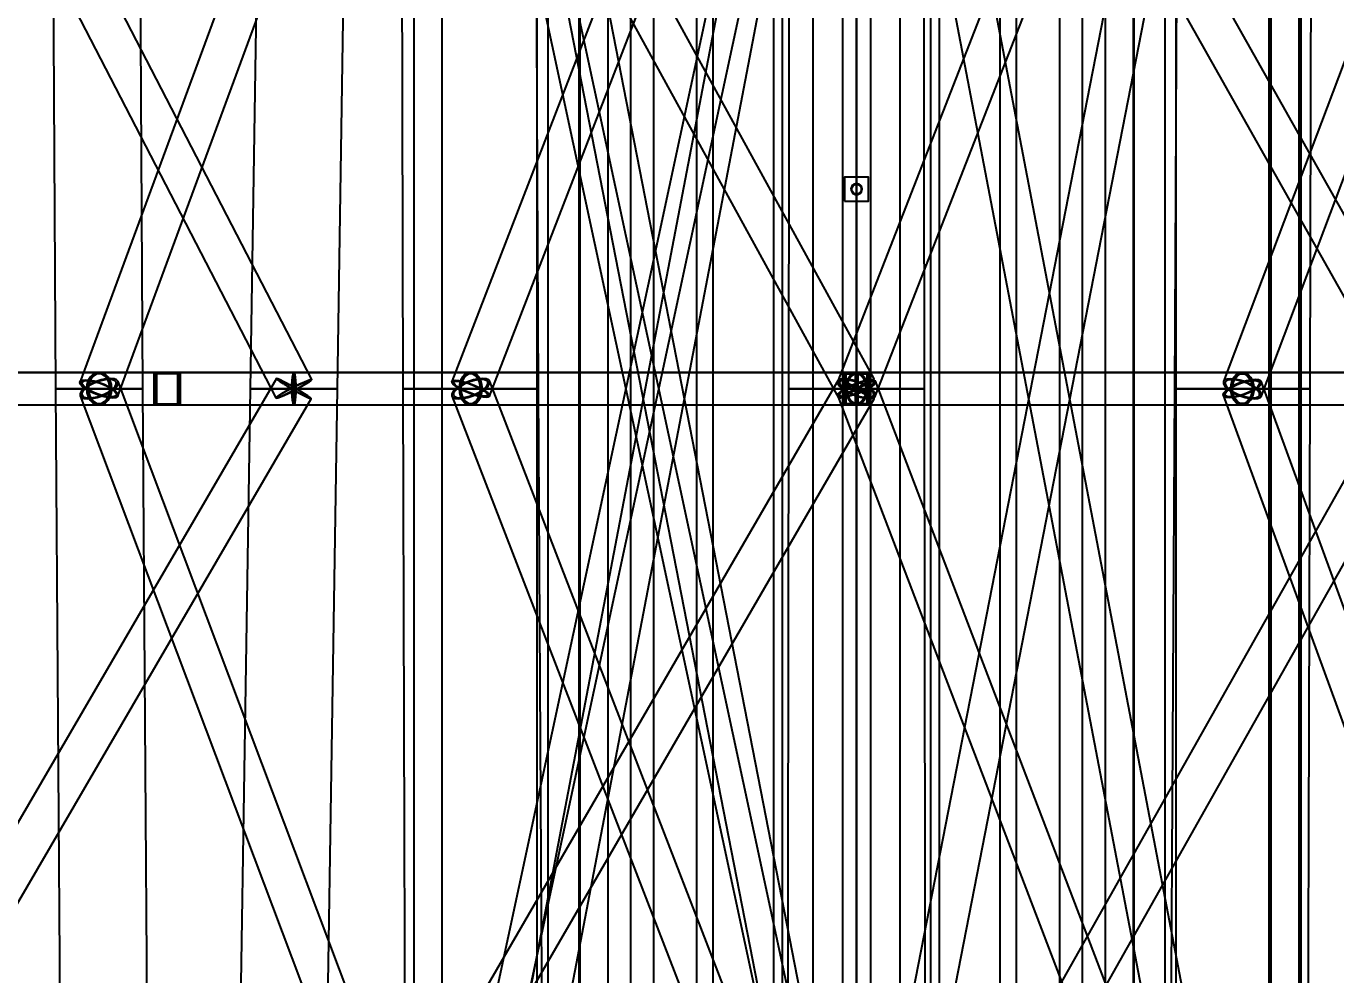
# Model space of a CAD drawing. Header units: millimetres. Extents: x -123812 to 252100, y -3000 to 639000.
# Drawn here: x -10403 to 6005, y 80160 to 92040 of the extents above; entities that cross this region are included whole.
import ezdxf

# ---------------------------------------------------------------- set-up
doc = ezdxf.new("R2010")
doc.units = ezdxf.units.MM
for name, color, linetype, lineweight in [('D-BMK-AXIS', 7, 'Continuous', 13), ('D-STR-CORE', 7, 'Continuous', 25), ('D-STR-DIM', 7, 'Continuous', 13), ('D-STR-STRC', 7, 'Continuous', 25)]:
    doc.layers.add(name, color=color, linetype=linetype, lineweight=lineweight)
doc.styles.add('OpenSansCondensed-Light', font='OpenSansCondensed-Light.ttf')
doc.styles.add('TOWER_UNICODE', font='Arial Unicode.ttf')
doc.dimstyles.new('EZDXF', dxfattribs={"dimtxt": 0.25, "dimasz": 0.175, "dimexe": 0.375, "dimexo": 0.125, "dimgap": 0.1, "dimtad": 1, "dimlfac": 100, "dimzin": 12, "dimdsep": 46, "dimtxsty": 'OpenSansCondensed-Light', "dimblk": 'ARCHTICK', "dimcen": 2.5, "dimazin": 3, "dimtfac": 0.5, "dimtmove": 2, "dimatfit": 3})

# ---------------------------------------------------------------- blocks, each defined once
blk = doc.blocks.new('_ARCHTICK')
at = {"color": 0, "linetype": 'BYBLOCK', "const_width": 0.15}
blk.add_lwpolyline([(-0.5, -0.5), (0.5, 0.5)], dxfattribs=at)

msp = doc.modelspace()

# ---------------------------------------------------------------- linework, layer by layer
at = {"layer": 'D-BMK-AXIS'}
msp.add_line((0, -3000), (0, 639000), dxfattribs=at)
at = {"layer": 'D-STR-CORE'}
for points in [[(-4000, 0), (-4000, 100000), (-3477.3, 100000), (-3477.3, 0)], [(-4000, 0), (-4000, 100000), (-3477.3, 100000), (-3477.3, 0)], [(-3863.7, 0), (-3863.7, 100000), (-3117.7, 100000), (-3117.7, 0)], [(-3863.7, 0), (-3863.7, 100000), (-3117.7, 100000), (-3117.7, 0)], [(-3464.1, 0), (-3464.1, 100000), (-2545.6, 100000), (-2545.6, 0)], [(-3464.1, 0), (-3464.1, 100000), (-2545.6, 100000), (-2545.6, 0)], [(-2828.4, 0), (-2828.4, 100000), (-1800, 100000), (-1800, 0)], [(-2828.4, 0), (-2828.4, 100000), (-1800, 100000), (-1800, 0)], [(-2000, 0), (-2000, 100000), (-931.7, 100000), (-931.7, 0)], [(-2000, 0), (-2000, 100000), (-931.7, 100000), (-931.7, 0)], [(-1035.3, 0), (-1035.3, 100000), (0, 100000), (0, 0)], [(-1035.3, 0), (-1035.3, 100000), (0, 100000), (0, 0)], [(0, 0), (0, 100000), (1035.3, 100000), (1035.3, 0)], [(0, 0), (0, 100000), (1035.3, 100000), (1035.3, 0)], [(931.7, 0), (931.7, 100000), (2000, 100000), (2000, 0)], [(931.7, 0), (931.7, 100000), (2000, 100000), (2000, 0)], [(1800, 0), (1800, 100000), (2828.4, 100000), (2828.4, 0)], [(1800, 0), (1800, 100000), (2828.4, 100000), (2828.4, 0)], [(2545.6, 0), (2545.6, 100000), (3464.1, 100000), (3464.1, 0)], [(2545.6, 0), (2545.6, 100000), (3464.1, 100000), (3464.1, 0)], [(3117.7, 0), (3117.7, 100000), (3863.7, 100000), (3863.7, 0)], [(3117.7, 0), (3117.7, 100000), (3863.7, 100000), (3863.7, 0)], [(3477.3, 0), (3477.3, 100000), (4000, 100000), (4000, 0)], [(3477.3, 0), (3477.3, 100000), (4000, 100000), (4000, 0)]]:
    msp.add_lwpolyline(points, close=True, dxfattribs=at)
at = {"layer": 'D-STR-STRC'}
for points in [[(-13742.3, 99885.8), (-7274.7, 87385.8), (-7270.6, 87381.8), (-7251.5, 87385.8), (-7218.5, 87397.6), (-7174.1, 87416.4), (-7121.1, 87440.9), (-7063.2, 87469.4), (-7004.4, 87500), (-6948.7, 87530.6), (-6899.8, 87559.1), (-6861.1, 87583.6), (-6835.3, 87602.4), (-6824, 87614.2), (-13291.5, 100114.2)], [(-7079.5, 99877.7), (-222.3, 87377.7), (-211, 87381.9), (-185.3, 87394.1), (-147, 87413.5), (-98.7, 87438.8), (-43.7, 87468.3), (14.3, 87500), (71.4, 87531.7), (123.5, 87561.2), (167.3, 87586.5), (199.6, 87605.9), (218.4, 87618.1), (222.3, 87622.3), (-6635, 100122.3)], [(-236.9, 100091.7), (-5070.8, 87591.7), (-5068.2, 87574.9), (-5049.6, 87552.9), (-5016.3, 87527.4), (-4970.5, 87500), (-4915.5, 87472.6), (-4854.9, 87447.1), (-4792.9, 87425.1), (-4733.7, 87408.3), (-4681.3, 87397.7), (-4639.3, 87394.1), (-4610.6, 87397.7), (-4597.1, 87408.3), (236.9, 99908.3)], [(4640.7, 100087), (-238.2, 87587), (-234.3, 87561.5), (-214.6, 87531.8), (-180.2, 87500), (-133.5, 87468.2), (-77.7, 87438.5), (-16.6, 87413), (45.6, 87393.5), (104.7, 87381.2), (156.7, 87377), (197.9, 87381.2), (225.7, 87393.5), (238.2, 87413), (5117, 99913)], [(-220.9, 99875.1), (6828.4, 87375.1), (6839.1, 87379.4), (6864.1, 87391.9), (6901.8, 87411.7), (6949.5, 87437.6), (7004, 87467.7), (7061.6, 87500), (7118.3, 87532.3), (7170.4, 87562.4), (7214.2, 87588.3), (7246.8, 87608.1), (7265.9, 87620.6), (7270.3, 87624.9), (220.9, 100124.9)], [(9321.9, 100088.5), (4595.9, 87588.5), (4596.4, 87562.6), (4613.1, 87532.4), (4644.8, 87500), (4689.5, 87467.6), (4743.9, 87437.4), (4804.5, 87411.5), (4867.1, 87391.6), (4927.5, 87379.1), (4981.5, 87374.8), (5025.4, 87379.1), (5056.3, 87391.6), (5072, 87411.5), (9798, 99911.5)], [(-5118.5, 100079.6), (-9729.2, 87579.6), (-9721, 87556.3), (-9696.9, 87529.2), (-9658.8, 87500), (-9609.1, 87470.8), (-9551.2, 87443.7), (-9489.2, 87420.4), (-9427.1, 87402.5), (-9369.4, 87391.2), (-9319.8, 87387.4), (-9281.7, 87391.2), (-9257.9, 87402.5), (-9249.8, 87420.4), (-4639.1, 99920.4)], [(-5568.1, 99958), (-198.7, 74958), (-192, 74952.9), (-172.1, 74951.1), (-140.5, 74952.6), (-99.4, 74957.3), (-51.4, 74965), (0, 74975), (51.4, 74986.7), (99.4, 74999.4), (140.5, 75012), (172.1, 75023.9), (192, 75034.1), (198.7, 75042), (-5170.6, 100042)], [(-198.7, 100042), (-5568.1, 75042), (-5561.3, 75034.1), (-5541.5, 75023.9), (-5509.9, 75012), (-5468.7, 74999.4), (-5420.8, 74986.7), (-5369.4, 74975), (-5317.9, 74965), (-5270, 74957.3), (-5228.8, 74952.6), (-5197.2, 74951.1), (-5177.4, 74952.9), (-5170.6, 74958), (198.7, 99958)], [(-5128.4, 99954), (-249.6, 74954), (-241, 74940.1), (-216.1, 74930.3), (-176.5, 74925.3), (-124.8, 74925.3), (-64.6, 74930.4), (0, 74940.3), (64.6, 74954.3), (124.8, 74971.3), (176.5, 74990.3), (216.1, 75010), (241, 75029), (249.6, 75046), (-4629.3, 100046)], [(-249.5, 100047.7), (-5029, 75047.7), (-5020.5, 75045.4), (-4995.6, 75040), (-4955.9, 75031.9), (-4904.2, 75021.6), (-4844.1, 75009.9), (-4779.5, 74997.4), (-4714.9, 74985.2), (-4654.8, 74973.9), (-4603.1, 74964.5), (-4563.4, 74957.4), (-4538.5, 74953.3), (-4530, 74952.3), (249.5, 99952.3)], [(-249.5, 99952.7), (4530, 74952.7), (4538.5, 74948.2), (4563.4, 74947.2), (4603.1, 74949.8), (4654.7, 74955.9), (4714.9, 74964.9), (4779.5, 74976.3), (4844.1, 74989.4), (4904.3, 75003.1), (4955.9, 75016.7), (4995.6, 75029.1), (5020.5, 75039.5), (5029, 75047.3), (249.5, 100047.3)], [(4629.4, 100047.5), (-249.4, 75047.5), (-240.9, 75035.8), (-216, 75021.6), (-176.4, 75005.9), (-124.7, 74989.9), (-64.6, 74974.5), (0, 74960.9), (64.6, 74949.9), (124.7, 74942.3), (176.4, 74938.7), (216, 74939.3), (240.9, 74944), (249.4, 74952.5), (5128.2, 99952.5)], [(5166.2, 100000), (5166.2, 75000), (5173.1, 74987.3), (5193.4, 74975.5), (5225.7, 74965.4), (5267.8, 74957.6), (5316.8, 74952.8), (5369.4, 74951.1), (5421.9, 74952.8), (5471, 74957.6), (5513, 74965.4), (5545.3, 74975.5), (5565.6, 74987.3), (5572.6, 75000), (5572.6, 100000)], [(-14115.3, 74871.4), (-6831.9, 87371.4), (-6831.4, 87375.8), (-6845.9, 87388.7), (-6874.2, 87409.1), (-6914.4, 87435.7), (-6963.8, 87466.7), (-7019.1, 87500), (-7076.4, 87533.3), (-7131.9, 87564.3), (-7181.8, 87590.9), (-7222.6, 87611.3), (-7251.6, 87624.2), (-7266.9, 87628.6), (-14550.3, 75128.6)], [(-13920.3, 87296.8), (-7049.4, 87296.8), (-7041.7, 87303.7), (-7034.6, 87324), (-7028.5, 87356.3), (-7023.8, 87398.4), (-7020.8, 87447.4), (-7019.8, 87500), (-7020.8, 87552.6), (-7023.8, 87601.6), (-7028.5, 87643.7), (-7034.6, 87676), (-7041.7, 87696.3), (-7049.4, 87703.2), (-13920.3, 87703.2)], [(-13800.3, 87296.8), (-9489.5, 87296.8), (-9448.3, 87303.7), (-9409.8, 87324), (-9376.9, 87356.3), (-9351.5, 87398.4), (-9335.6, 87447.4), (-9330.2, 87500), (-9335.6, 87552.6), (-9351.5, 87601.6), (-9376.9, 87643.7), (-9409.8, 87676), (-9448.3, 87696.3), (-9489.5, 87703.2), (-13800.3, 87703.2)], [(-4542.2, 75090.7), (-9252.3, 87590.7), (-9270, 87611), (-9302.8, 87623.8), (-9348.2, 87628.2), (-9403.3, 87623.8), (-9464.3, 87611), (-9526.9, 87590.7), (-9587.1, 87564.1), (-9640.5, 87533.2), (-9683.7, 87500), (-9713.7, 87466.8), (-9728.4, 87435.9), (-9726.8, 87409.3), (-5016.7, 74909.3)], [(-7025.7, 74872.5), (219.5, 87372.5), (215, 87376.9), (195.8, 87389.6), (163.3, 87409.9), (119.6, 87436.3), (67.8, 87467), (11.4, 87500), (-45.8, 87533), (-99.8, 87563.7), (-147.1, 87590.1), (-184.4, 87610.4), (-209, 87623.1), (-219.5, 87627.5), (-7464.7, 75127.5)], [(237.6, 75089.5), (-4596.3, 87589.5), (-4611.7, 87609.6), (-4642.2, 87622.3), (-4685.8, 87626.6), (-4739.5, 87622.3), (-4799.7, 87609.6), (-4862.1, 87589.5), (-4922.7, 87563.3), (-4977.2, 87532.8), (-5021.9, 87500), (-5053.8, 87467.2), (-5070.8, 87436.7), (-5071.6, 87410.5), (-237.6, 74910.5)], [(6828.4, 87624.9), (-221, 75124.9), (-216.4, 75120.6), (-197.2, 75108.1), (-164.5, 75088.3), (-120.6, 75062.4), (-68.4, 75032.3), (-11.6, 75000), (45.9, 74967.7), (100.4, 74937.6), (148, 74911.7), (185.5, 74891.9), (210.4, 74879.4), (221, 74875.1), (7270.3, 87375.1)], [(7049.4, 87703.2), (0, 87703.2), (-2.6, 87696.3), (-5, 87676), (-7, 87643.7), (-8.6, 87601.6), (-9.6, 87552.6), (-9.9, 87500), (-9.6, 87447.4), (-8.6, 87398.4), (-7, 87356.3), (-5, 87324), (-2.6, 87303.7), (0, 87296.8), (7049.4, 87296.8)], [(9489.5, 87703.2), (4834, 87703.2), (4796, 87696.3), (4760.7, 87676), (4730.3, 87643.7), (4707.1, 87601.6), (4692.4, 87552.6), (4687.4, 87500), (4692.4, 87447.4), (4707.1, 87398.4), (4730.3, 87356.3), (4760.7, 87324), (4796, 87303.7), (4834, 87296.8), (9489.5, 87296.8)], [(5015.2, 75093.8), (235.7, 87593.8), (218.5, 87604.6), (186.5, 87608.3), (141.7, 87604.6), (87.3, 87593.8), (26.9, 87576.5), (-35.3, 87554.1), (-95.1, 87528), (-148.4, 87500), (-191.6, 87472), (-221.8, 87445.9), (-236.8, 87423.5), (-235.7, 87406.2), (4543.8, 74906.2)], [(9641.3, 75081.4), (5073.9, 87581.4), (5063.2, 87599.7), (5036.8, 87611.2), (4996.6, 87615.1), (4945.4, 87611.2), (4886.5, 87599.7), (4824, 87581.4), (4762.3, 87557.6), (4705.4, 87529.8), (4657.3, 87500), (4621.2, 87470.2), (4599.6, 87442.4), (4594, 87418.6), (9161.4, 74918.6)]]:
    msp.add_lwpolyline(points, dxfattribs=at)
for points in [[(-10105.3, 100000), (-10036, 87500), (-8943, 87500), (-9014.7, 100000)], [(-7595.8, 87500), (-6502.9, 87500), (-6312, 100000), (-7402.6, 100000)], [(-5712.8, 100000), (-5684.5, 87500), (-3983.5, 87500), (-4044.9, 100000)], [(-5547.2, 75000), (-5191.6, 75000), (-5191.6, 100000), (-5547.2, 100000)], [(-5547.2, 75000), (-5191.6, 75000), (-5191.6, 100000), (-5547.2, 100000)], [(-850.5, 87500), (850.5, 87500), (834, 100000), (-834, 100000)], [(-850.5, 87500), (850.5, 87500), (834, 100000), (-834, 100000)], [(-546.5, 87500), (546.5, 87500), (545.3, 100000), (-545.3, 100000)], [(-177.8, 75000), (177.8, 75000), (177.8, 100000), (-177.8, 100000)], [(-177.8, 75000), (177.8, 75000), (177.8, 100000), (-177.8, 100000)], [(3983.5, 87500), (5684.5, 87500), (5712.8, 100000), (4044.9, 100000)], [(5191.6, 75000), (5547.2, 75000), (5547.2, 100000), (5191.6, 100000)], [(5191.6, 75000), (5547.2, 75000), (5547.2, 100000), (5191.6, 100000)], [(-150, 89850), (150, 89850), (150, 90150), (-150, 90150)], [(-70, 90000), (-67.6, 89981.9), (-60.6, 89965), (-49.5, 89950.5), (-35, 89939.4), (-18.1, 89932.4), (0, 89930), (18.1, 89932.4), (35, 89939.4), (49.5, 89950.5), (60.6, 89965), (67.6, 89981.9), (70, 90000), (67.6, 90018.1), (60.6, 90035), (49.5, 90049.5), (35, 90060.6), (18.1, 90067.6), (0, 90070), (-18.1, 90067.6), (-35, 90060.6), (-49.5, 90049.5), (-60.6, 90035), (-67.6, 90018.1)], [(60, 90000), (58, 89984.5), (52, 89970), (42.4, 89957.6), (30, 89948), (15.5, 89942), (0, 89940), (-15.5, 89942), (-30, 89948), (-42.4, 89957.6), (-52, 89970), (-58, 89984.5), (-60, 90000), (-58, 90015.5), (-52, 90030), (-42.4, 90042.4), (-30, 90052), (-15.5, 90058), (0, 90060), (15.5, 90058), (30, 90052), (42.4, 90042.4), (52, 90030), (58, 90015.5)], [(-15956.2, 87300), (-8471.5, 87300), (-8471.5, 87700), (-15956.2, 87700)], [(-12684.3, 87300), (14.9, 87300), (14.9, 87700), (-12684.3, 87700)], [(-9683.7, 87500), (-9713.7, 87466.8), (-9728.4, 87435.9), (-9726.8, 87409.3), (-9709, 87389), (-9676.3, 87376.2), (-9630.8, 87371.8), (-9575.7, 87376.2), (-9514.8, 87389), (-9452.1, 87409.3), (-9391.9, 87435.9), (-9338.5, 87466.8), (-9295.3, 87500), (-9265.3, 87533.2), (-9250.6, 87564.1), (-9252.3, 87590.7), (-9270, 87611), (-9302.8, 87623.8), (-9348.2, 87628.2), (-9403.3, 87623.8), (-9464.3, 87611), (-9526.9, 87590.7), (-9587.1, 87564.1), (-9640.5, 87533.2)], [(-9648.8, 87500), (-9643.4, 87447.4), (-9627.5, 87398.4), (-9602.2, 87356.3), (-9569.2, 87324), (-9530.7, 87303.7), (-9489.5, 87296.8), (-9448.3, 87303.7), (-9409.8, 87324), (-9376.9, 87356.3), (-9351.5, 87398.4), (-9335.6, 87447.4), (-9330.2, 87500), (-9335.6, 87552.6), (-9351.5, 87601.6), (-9376.9, 87643.7), (-9409.8, 87676), (-9448.3, 87696.3), (-9489.5, 87703.2), (-9530.7, 87696.3), (-9569.2, 87676), (-9602.2, 87643.7), (-9627.5, 87601.6), (-9643.4, 87552.6)], [(-9636.3, 87500), (-9631.3, 87451.5), (-9616.6, 87406.4), (-9593.3, 87367.6), (-9562.9, 87337.9), (-9527.5, 87319.2), (-9489.5, 87312.8), (-9451.5, 87319.2), (-9416.1, 87337.9), (-9385.7, 87367.6), (-9362.4, 87406.4), (-9347.7, 87451.5), (-9342.7, 87500), (-9347.7, 87548.5), (-9362.4, 87593.6), (-9385.7, 87632.4), (-9416.1, 87662.1), (-9451.5, 87680.8), (-9489.5, 87687.2), (-9527.5, 87680.8), (-9562.9, 87662.1), (-9593.3, 87632.4), (-9616.6, 87593.6), (-9631.3, 87548.5)], [(-9636.1, 87500), (-9631.1, 87447.4), (-9616.4, 87398.4), (-9593.1, 87356.3), (-9562.8, 87324), (-9527.4, 87303.7), (-9489.5, 87296.8), (-4834, 87296.8), (-4796, 87303.7), (-4760.7, 87324), (-4730.3, 87356.3), (-4707.1, 87398.4), (-4692.4, 87447.4), (-4687.4, 87500), (-4692.4, 87552.6), (-4707.1, 87601.6), (-4730.3, 87643.7), (-4760.7, 87676), (-4796, 87696.3), (-4834, 87703.2), (-9489.5, 87703.2), (-9527.4, 87696.3), (-9562.8, 87676), (-9593.1, 87643.7), (-9616.4, 87601.6), (-9631.1, 87552.6)], [(-9636.1, 87500), (-9631.1, 87447.4), (-9616.4, 87398.4), (-9593.1, 87356.3), (-9562.8, 87324), (-9527.4, 87303.7), (-9489.5, 87296.8), (-9451.6, 87303.7), (-9416.2, 87324), (-9385.9, 87356.3), (-9362.6, 87398.4), (-9347.9, 87447.4), (-9342.9, 87500), (-9347.9, 87552.6), (-9362.6, 87601.6), (-9385.9, 87643.7), (-9416.2, 87676), (-9451.6, 87696.3), (-9489.5, 87703.2), (-9527.4, 87696.3), (-9562.8, 87676), (-9593.1, 87643.7), (-9616.4, 87601.6), (-9631.1, 87552.6)], [(-9624.5, 87500), (-9619.9, 87451.5), (-9606.4, 87406.4), (-9585, 87367.6), (-9557, 87337.9), (-9524.5, 87319.2), (-9489.5, 87312.8), (-9454.6, 87319.2), (-9422, 87337.9), (-9394, 87367.6), (-9372.6, 87406.4), (-9359.1, 87451.5), (-9354.5, 87500), (-9359.1, 87548.5), (-9372.6, 87593.6), (-9394, 87632.4), (-9422, 87662.1), (-9454.6, 87680.8), (-9489.5, 87687.2), (-9524.5, 87680.8), (-9557, 87662.1), (-9585, 87632.4), (-9606.4, 87593.6), (-9619.9, 87548.5)], [(-8471.5, 87700), (-8802.1, 87700), (-8802.1, 87300), (-8471.5, 87300)], [(-8793.9, 87300), (157.1, 87300), (157.1, 87700), (-8793.9, 87700)], [(-8479.7, 87700), (-8793.9, 87700), (-8793.9, 87300), (-8479.7, 87300)], [(-8481.4, 87688), (-8792.1, 87688), (-8792.1, 87312), (-8481.4, 87312)], [(-8489.1, 87688), (-8784.5, 87688), (-8784.5, 87312), (-8489.1, 87312)], [(-8779.9, 87300), (143.1, 87300), (143.1, 87700), (-8779.9, 87700)], [(-8493.6, 87700), (-8779.9, 87700), (-8779.9, 87300), (-8493.6, 87300)], [(-8502.2, 87688), (-8771.3, 87688), (-8771.3, 87312), (-8502.2, 87312)], [(-7004.4, 87500), (-7063.2, 87469.4), (-7121.1, 87440.9), (-7174.1, 87416.4), (-7218.5, 87397.6), (-7251.5, 87385.8), (-7270.6, 87381.8), (-7274.7, 87385.8), (-7263.5, 87397.6), (-7237.6, 87416.4), (-7198.9, 87440.9), (-7150, 87469.4), (-7094.3, 87500), (-7035.5, 87530.6), (-6977.6, 87559.1), (-6924.7, 87583.6), (-6880.2, 87602.4), (-6847.2, 87614.2), (-6828.1, 87618.2), (-6824, 87614.2), (-6835.3, 87602.4), (-6861.1, 87583.6), (-6899.8, 87559.1), (-6948.7, 87530.6)], [(-7079.6, 87500), (-7022.3, 87466.7), (-6966.8, 87435.7), (-6917, 87409.1), (-6876.1, 87388.7), (-6847.1, 87375.8), (-6831.9, 87371.4), (-6831.4, 87375.8), (-6845.9, 87388.7), (-6874.2, 87409.1), (-6914.4, 87435.7), (-6963.8, 87466.7), (-7019.1, 87500), (-7076.4, 87533.3), (-7131.9, 87564.3), (-7181.8, 87590.9), (-7222.6, 87611.3), (-7251.6, 87624.2), (-7266.9, 87628.6), (-7267.3, 87624.2), (-7252.9, 87611.3), (-7224.6, 87590.9), (-7184.3, 87564.3), (-7134.9, 87533.3)], [(-7078.9, 87500), (-7077.9, 87447.4), (-7075, 87398.4), (-7070.3, 87356.3), (-7064.2, 87324), (-7057, 87303.7), (-7049.4, 87296.8), (-7041.7, 87303.7), (-7034.6, 87324), (-7028.5, 87356.3), (-7023.8, 87398.4), (-7020.8, 87447.4), (-7019.8, 87500), (-7020.8, 87552.6), (-7023.8, 87601.6), (-7028.5, 87643.7), (-7034.6, 87676), (-7041.7, 87696.3), (-7049.4, 87703.2), (-7057, 87696.3), (-7064.2, 87676), (-7070.3, 87643.7), (-7075, 87601.6), (-7077.9, 87552.6)], [(-7076.6, 87500), (-7075.7, 87451.5), (-7073, 87406.4), (-7068.6, 87367.6), (-7063, 87337.9), (-7056.4, 87319.2), (-7049.4, 87312.8), (-7042.3, 87319.2), (-7035.7, 87337.9), (-7030.1, 87367.6), (-7025.8, 87406.4), (-7023, 87451.5), (-7022.1, 87500), (-7023, 87548.5), (-7025.8, 87593.6), (-7030.1, 87632.4), (-7035.7, 87662.1), (-7042.3, 87680.8), (-7049.4, 87687.2), (-7056.4, 87680.8), (-7063, 87662.1), (-7068.6, 87632.4), (-7073, 87593.6), (-7075.7, 87548.5)], [(-7059.3, 87500), (-7059, 87447.4), (-7058, 87398.4), (-7056.4, 87356.3), (-7054.3, 87324), (-7051.9, 87303.7), (-7049.4, 87296.8), (0, 87296.8), (2.6, 87303.7), (5, 87324), (7, 87356.3), (8.6, 87398.4), (9.6, 87447.4), (9.9, 87500), (9.6, 87552.6), (8.6, 87601.6), (7, 87643.7), (5, 87676), (2.6, 87696.3), (0, 87703.2), (-7049.4, 87703.2), (-7051.9, 87696.3), (-7054.3, 87676), (-7056.4, 87643.7), (-7058, 87601.6), (-7059, 87552.6)], [(-7059.3, 87500), (-7059, 87447.4), (-7058, 87398.4), (-7056.4, 87356.3), (-7054.3, 87324), (-7051.9, 87303.7), (-7049.4, 87296.8), (-7046.8, 87303.7), (-7044.4, 87324), (-7042.3, 87356.3), (-7040.8, 87398.4), (-7039.8, 87447.4), (-7039.4, 87500), (-7039.8, 87552.6), (-7040.8, 87601.6), (-7042.3, 87643.7), (-7044.4, 87676), (-7046.8, 87696.3), (-7049.4, 87703.2), (-7051.9, 87696.3), (-7054.3, 87676), (-7056.4, 87643.7), (-7058, 87601.6), (-7059, 87552.6)], [(-7058.5, 87500), (-7058.2, 87451.5), (-7057.3, 87406.4), (-7055.8, 87367.6), (-7053.9, 87337.9), (-7051.7, 87319.2), (-7049.4, 87312.8), (-7047, 87319.2), (-7044.8, 87337.9), (-7042.9, 87367.6), (-7041.4, 87406.4), (-7040.5, 87451.5), (-7040.2, 87500), (-7040.5, 87548.5), (-7041.4, 87593.6), (-7042.9, 87632.4), (-7044.8, 87662.1), (-7047, 87680.8), (-7049.4, 87687.2), (-7051.7, 87680.8), (-7053.9, 87662.1), (-7055.8, 87632.4), (-7057.3, 87593.6), (-7058.2, 87548.5)], [(-5021.9, 87500), (-5053.8, 87467.2), (-5070.8, 87436.7), (-5071.6, 87410.5), (-5056.2, 87390.4), (-5025.7, 87377.7), (-4982.1, 87373.4), (-4928.4, 87377.7), (-4868.3, 87390.4), (-4805.8, 87410.5), (-4745.3, 87436.7), (-4690.8, 87467.2), (-4646, 87500), (-4614.1, 87532.8), (-4597.2, 87563.3), (-4596.3, 87589.5), (-4611.7, 87609.6), (-4642.2, 87622.3), (-4685.8, 87626.6), (-4739.5, 87622.3), (-4799.7, 87609.6), (-4862.1, 87589.5), (-4922.7, 87563.3), (-4977.2, 87532.8)], [(-4980.5, 87500), (-4975.5, 87447.4), (-4960.9, 87398.4), (-4937.6, 87356.3), (-4907.3, 87324), (-4871.9, 87303.7), (-4834, 87296.8), (-4796, 87303.7), (-4760.7, 87324), (-4730.3, 87356.3), (-4707.1, 87398.4), (-4692.4, 87447.4), (-4687.4, 87500), (-4692.4, 87552.6), (-4707.1, 87601.6), (-4730.3, 87643.7), (-4760.7, 87676), (-4796, 87696.3), (-4834, 87703.2), (-4871.9, 87696.3), (-4907.3, 87676), (-4937.6, 87643.7), (-4960.9, 87601.6), (-4975.5, 87552.6)], [(-4969, 87500), (-4964.4, 87451.5), (-4950.9, 87406.4), (-4929.5, 87367.6), (-4901.5, 87337.9), (-4868.9, 87319.2), (-4834, 87312.8), (-4799, 87319.2), (-4766.5, 87337.9), (-4738.5, 87367.6), (-4717, 87406.4), (-4703.6, 87451.5), (-4699, 87500), (-4703.6, 87548.5), (-4717, 87593.6), (-4738.5, 87632.4), (-4766.5, 87662.1), (-4799, 87680.8), (-4834, 87687.2), (-4868.9, 87680.8), (-4901.5, 87662.1), (-4929.5, 87632.4), (-4950.9, 87593.6), (-4964.4, 87548.5)], [(-4966.9, 87500), (-4962.4, 87447.4), (-4949.1, 87398.4), (-4928, 87356.3), (-4900.5, 87324), (-4868.4, 87303.7), (-4834, 87296.8), (0, 87296.8), (34.4, 87303.7), (66.5, 87324), (94, 87356.3), (115.1, 87398.4), (128.4, 87447.4), (132.9, 87500), (128.4, 87552.6), (115.1, 87601.6), (94, 87643.7), (66.5, 87676), (34.4, 87696.3), (0, 87703.2), (-4834, 87703.2), (-4868.4, 87696.3), (-4900.5, 87676), (-4928, 87643.7), (-4949.1, 87601.6), (-4962.4, 87552.6)], [(-4966.9, 87500), (-4962.4, 87447.4), (-4949.1, 87398.4), (-4928, 87356.3), (-4900.5, 87324), (-4868.4, 87303.7), (-4834, 87296.8), (-4799.6, 87303.7), (-4767.5, 87324), (-4740, 87356.3), (-4718.8, 87398.4), (-4705.6, 87447.4), (-4701, 87500), (-4705.6, 87552.6), (-4718.8, 87601.6), (-4740, 87643.7), (-4767.5, 87676), (-4799.6, 87696.3), (-4834, 87703.2), (-4868.4, 87696.3), (-4900.5, 87676), (-4928, 87643.7), (-4949.1, 87601.6), (-4962.4, 87552.6)], [(-4956.5, 87500), (-4952.3, 87451.5), (-4940, 87406.4), (-4920.6, 87367.6), (-4895.2, 87337.9), (-4865.7, 87319.2), (-4834, 87312.8), (-4802.3, 87319.2), (-4772.7, 87337.9), (-4747.4, 87367.6), (-4727.9, 87406.4), (-4715.7, 87451.5), (-4711.5, 87500), (-4715.7, 87548.5), (-4727.9, 87593.6), (-4747.4, 87632.4), (-4772.7, 87662.1), (-4802.3, 87680.8), (-4834, 87687.2), (-4865.7, 87680.8), (-4895.2, 87662.1), (-4920.6, 87632.4), (-4940, 87593.6), (-4952.3, 87548.5)], [(-180.2, 87500), (-133.5, 87468.2), (-77.7, 87438.5), (-16.6, 87413), (45.6, 87393.5), (104.7, 87381.2), (156.7, 87377), (197.9, 87381.2), (225.7, 87393.5), (238.2, 87413), (234.3, 87438.5), (214.6, 87468.2), (180.2, 87500), (133.5, 87531.8), (77.7, 87561.5), (16.6, 87587), (-45.6, 87606.5), (-104.7, 87618.8), (-156.7, 87623), (-197.9, 87618.8), (-225.7, 87606.5), (-238.2, 87587), (-234.3, 87561.5), (-214.6, 87531.8)], [(14.3, 87500), (-43.7, 87468.3), (-98.7, 87438.8), (-147, 87413.5), (-185.3, 87394.1), (-211, 87381.9), (-222.3, 87377.7), (-218.4, 87381.9), (-199.6, 87394.1), (-167.3, 87413.5), (-123.5, 87438.8), (-71.4, 87468.3), (-14.3, 87500), (43.7, 87531.7), (98.7, 87561.2), (147, 87586.5), (185.3, 87605.9), (211, 87618.1), (222.3, 87622.3), (218.4, 87618.1), (199.6, 87605.9), (167.3, 87586.5), (123.5, 87561.2), (71.4, 87531.7)], [(-11.4, 87500), (45.8, 87467), (99.8, 87436.3), (147.1, 87409.9), (184.4, 87389.6), (209, 87376.9), (219.5, 87372.5), (215, 87376.9), (195.8, 87389.6), (163.3, 87409.9), (119.6, 87436.3), (67.8, 87467), (11.4, 87500), (-45.8, 87533), (-99.8, 87563.7), (-147.1, 87590.1), (-184.4, 87610.4), (-209, 87623.1), (-219.5, 87627.5), (-215, 87623.1), (-195.8, 87610.4), (-163.3, 87590.1), (-119.6, 87563.7), (-67.8, 87533)], [(157.1, 87700), (-157.1, 87700), (-157.1, 87300), (157.1, 87300)], [(147.7, 87688), (-147.7, 87688), (-147.7, 87312), (147.7, 87312)], [(143.1, 87700), (-143.1, 87700), (-143.1, 87300), (143.1, 87300)], [(-143.1, 87300), (8779.9, 87300), (8779.9, 87700), (-143.1, 87700)], [(-143.1, 87700), (143.1, 87700), (143.1, 87300), (-143.1, 87300)], [(134.5, 87688), (-134.5, 87688), (-134.5, 87312), (134.5, 87312)], [(-134.5, 87688), (134.5, 87688), (134.5, 87312), (-134.5, 87312)], [(-132.9, 87500), (-128.4, 87447.4), (-115.1, 87398.4), (-94, 87356.3), (-66.5, 87324), (-34.4, 87303.7), (0, 87296.8), (34.4, 87303.7), (66.5, 87324), (94, 87356.3), (115.1, 87398.4), (128.4, 87447.4), (132.9, 87500), (128.4, 87552.6), (115.1, 87601.6), (94, 87643.7), (66.5, 87676), (34.4, 87696.3), (0, 87703.2), (-34.4, 87696.3), (-66.5, 87676), (-94, 87643.7), (-115.1, 87601.6), (-128.4, 87552.6)], [(-132.9, 87500), (-128.4, 87447.4), (-115.1, 87398.4), (-94, 87356.3), (-66.5, 87324), (-34.4, 87303.7), (0, 87296.8), (4834, 87296.8), (4868.4, 87303.7), (4900.5, 87324), (4928, 87356.3), (4949.1, 87398.4), (4962.4, 87447.4), (4966.9, 87500), (4962.4, 87552.6), (4949.1, 87601.6), (4928, 87643.7), (4900.5, 87676), (4868.4, 87696.3), (4834, 87703.2), (0, 87703.2), (-34.4, 87696.3), (-66.5, 87676), (-94, 87643.7), (-115.1, 87601.6), (-128.4, 87552.6)], [(132.9, 87500), (128.4, 87447.4), (115.1, 87398.4), (94, 87356.3), (66.5, 87324), (34.4, 87303.7), (0, 87296.8), (-34.4, 87303.7), (-66.5, 87324), (-94, 87356.3), (-115.1, 87398.4), (-128.4, 87447.4), (-132.9, 87500), (-128.4, 87552.6), (-115.1, 87601.6), (-94, 87643.7), (-66.5, 87676), (-34.4, 87696.3), (0, 87703.2), (34.4, 87696.3), (66.5, 87676), (94, 87643.7), (115.1, 87601.6), (128.4, 87552.6)], [(-122.5, 87500), (-118.3, 87451.5), (-106.1, 87406.4), (-86.6, 87367.6), (-61.2, 87337.9), (-31.7, 87319.2), (0, 87312.8), (31.7, 87319.2), (61.2, 87337.9), (86.6, 87367.6), (106.1, 87406.4), (118.3, 87451.5), (122.5, 87500), (118.3, 87548.5), (106.1, 87593.6), (86.6, 87632.4), (61.2, 87662.1), (31.7, 87680.8), (0, 87687.2), (-31.7, 87680.8), (-61.2, 87662.1), (-86.6, 87632.4), (-106.1, 87593.6), (-118.3, 87548.5)], [(122.5, 87500), (118.3, 87451.5), (106.1, 87406.4), (86.6, 87367.6), (61.2, 87337.9), (31.7, 87319.2), (0, 87312.8), (-31.7, 87319.2), (-61.2, 87337.9), (-86.6, 87367.6), (-106.1, 87406.4), (-118.3, 87451.5), (-122.5, 87500), (-118.3, 87548.5), (-106.1, 87593.6), (-86.6, 87632.4), (-61.2, 87662.1), (-31.7, 87680.8), (0, 87687.2), (31.7, 87680.8), (61.2, 87662.1), (86.6, 87632.4), (106.1, 87593.6), (118.3, 87548.5)], [(14.9, 87700), (-14.9, 87700), (-14.9, 87300), (14.9, 87300)], [(-14.9, 87300), (12684.3, 87300), (12684.3, 87700), (-14.9, 87700)], [(-14.9, 87700), (14.9, 87700), (14.9, 87300), (-14.9, 87300)], [(14, 87688), (-14, 87688), (-14, 87312), (14, 87312)], [(-14, 87688), (14, 87688), (14, 87312), (-14, 87312)], [(-9.9, 87500), (-9.6, 87447.4), (-8.6, 87398.4), (-7, 87356.3), (-5, 87324), (-2.6, 87303.7), (0, 87296.8), (2.6, 87303.7), (5, 87324), (7, 87356.3), (8.6, 87398.4), (9.6, 87447.4), (9.9, 87500), (9.6, 87552.6), (8.6, 87601.6), (7, 87643.7), (5, 87676), (2.6, 87696.3), (0, 87703.2), (-2.6, 87696.3), (-5, 87676), (-7, 87643.7), (-8.6, 87601.6), (-9.6, 87552.6)], [(9.9, 87500), (9.6, 87447.4), (8.6, 87398.4), (7, 87356.3), (5, 87324), (2.6, 87303.7), (0, 87296.8), (-2.6, 87303.7), (-5, 87324), (-7, 87356.3), (-8.6, 87398.4), (-9.6, 87447.4), (-9.9, 87500), (-9.6, 87552.6), (-8.6, 87601.6), (-7, 87643.7), (-5, 87676), (-2.6, 87696.3), (0, 87703.2), (2.6, 87696.3), (5, 87676), (7, 87643.7), (8.6, 87601.6), (9.6, 87552.6)], [(-9.1, 87500), (-8.8, 87451.5), (-7.9, 87406.4), (-6.5, 87367.6), (-4.6, 87337.9), (-2.4, 87319.2), (0, 87312.8), (2.4, 87319.2), (4.6, 87337.9), (6.5, 87367.6), (7.9, 87406.4), (8.8, 87451.5), (9.1, 87500), (8.8, 87548.5), (7.9, 87593.6), (6.5, 87632.4), (4.6, 87662.1), (2.4, 87680.8), (0, 87687.2), (-2.4, 87680.8), (-4.6, 87662.1), (-6.5, 87632.4), (-7.9, 87593.6), (-8.8, 87548.5)], [(9.1, 87500), (8.8, 87451.5), (7.9, 87406.4), (6.5, 87367.6), (4.6, 87337.9), (2.4, 87319.2), (0, 87312.8), (-2.4, 87319.2), (-4.6, 87337.9), (-6.5, 87367.6), (-7.9, 87406.4), (-8.8, 87451.5), (-9.1, 87500), (-8.8, 87548.5), (-7.9, 87593.6), (-6.5, 87632.4), (-4.6, 87662.1), (-2.4, 87680.8), (0, 87687.2), (2.4, 87680.8), (4.6, 87662.1), (6.5, 87632.4), (7.9, 87593.6), (8.8, 87548.5)], [(4644.8, 87500), (4689.5, 87467.6), (4743.9, 87437.4), (4804.5, 87411.5), (4867.1, 87391.6), (4927.5, 87379.1), (4981.5, 87374.8), (5025.4, 87379.1), (5056.3, 87391.6), (5072, 87411.5), (5071.5, 87437.4), (5054.9, 87467.6), (5023.1, 87500), (4978.5, 87532.4), (4924, 87562.6), (4863.4, 87588.5), (4800.8, 87608.4), (4740.5, 87620.9), (4686.5, 87625.2), (4642.5, 87620.9), (4611.7, 87608.4), (4595.9, 87588.5), (4596.4, 87562.6), (4613.1, 87532.4)], [(4980.5, 87500), (4975.5, 87447.4), (4960.9, 87398.4), (4937.6, 87356.3), (4907.3, 87324), (4871.9, 87303.7), (4834, 87296.8), (4796, 87303.7), (4760.7, 87324), (4730.3, 87356.3), (4707.1, 87398.4), (4692.4, 87447.4), (4687.4, 87500), (4692.4, 87552.6), (4707.1, 87601.6), (4730.3, 87643.7), (4760.7, 87676), (4796, 87696.3), (4834, 87703.2), (4871.9, 87696.3), (4907.3, 87676), (4937.6, 87643.7), (4960.9, 87601.6), (4975.5, 87552.6)], [(4969, 87500), (4964.4, 87451.5), (4950.9, 87406.4), (4929.5, 87367.6), (4901.5, 87337.9), (4868.9, 87319.2), (4834, 87312.8), (4799, 87319.2), (4766.5, 87337.9), (4738.5, 87367.6), (4717, 87406.4), (4703.6, 87451.5), (4699, 87500), (4703.6, 87548.5), (4717, 87593.6), (4738.5, 87632.4), (4766.5, 87662.1), (4799, 87680.8), (4834, 87687.2), (4868.9, 87680.8), (4901.5, 87662.1), (4929.5, 87632.4), (4950.9, 87593.6), (4964.4, 87548.5)], [(4966.9, 87500), (4962.4, 87447.4), (4949.1, 87398.4), (4928, 87356.3), (4900.5, 87324), (4868.4, 87303.7), (4834, 87296.8), (4799.6, 87303.7), (4767.5, 87324), (4740, 87356.3), (4718.8, 87398.4), (4705.6, 87447.4), (4701, 87500), (4705.6, 87552.6), (4718.8, 87601.6), (4740, 87643.7), (4767.5, 87676), (4799.6, 87696.3), (4834, 87703.2), (4868.4, 87696.3), (4900.5, 87676), (4928, 87643.7), (4949.1, 87601.6), (4962.4, 87552.6)], [(4956.5, 87500), (4952.3, 87451.5), (4940, 87406.4), (4920.6, 87367.6), (4895.2, 87337.9), (4865.7, 87319.2), (4834, 87312.8), (4802.3, 87319.2), (4772.7, 87337.9), (4747.4, 87367.6), (4727.9, 87406.4), (4715.7, 87451.5), (4711.5, 87500), (4715.7, 87548.5), (4727.9, 87593.6), (4747.4, 87632.4), (4772.7, 87662.1), (4802.3, 87680.8), (4834, 87687.2), (4865.7, 87680.8), (4895.2, 87662.1), (4920.6, 87632.4), (4940, 87593.6), (4952.3, 87548.5)], [(-10036, 87500), (-9949, 75000), (-8853.7, 75000), (-8943, 87500)], [(-8943, 87500), (-8961.6, 87500), (-9016.2, 87500), (-9103.1, 87500), (-9216.3, 87500), (-9348.1, 87500), (-9489.5, 87500), (-9630.9, 87500), (-9762.7, 87500), (-9875.9, 87500), (-9962.8, 87500), (-10017.4, 87500), (-10036, 87500), (-10017.4, 87500), (-9962.8, 87500), (-9875.9, 87500), (-9762.7, 87500), (-9630.9, 87500), (-9489.5, 87500), (-9348.1, 87500), (-9216.3, 87500), (-9103.1, 87500), (-9016.2, 87500), (-8961.6, 87500)], [(-9320.2, 87500), (-9282.1, 87470.8), (-9258, 87443.7), (-9249.8, 87420.4), (-9257.9, 87402.5), (-9281.7, 87391.2), (-9319.8, 87387.4), (-9369.4, 87391.2), (-9427.1, 87402.5), (-9489.2, 87420.4), (-9551.2, 87443.7), (-9609.1, 87470.8), (-9658.8, 87500), (-9696.9, 87529.2), (-9721, 87556.3), (-9729.2, 87579.6), (-9721.1, 87597.5), (-9697.3, 87608.8), (-9659.2, 87612.6), (-9609.6, 87608.8), (-9551.9, 87597.5), (-9489.8, 87579.6), (-9427.8, 87556.3), (-9369.9, 87529.2)], [(-9336.9, 87500), (-9302.5, 87473.7), (-9280.8, 87449.2), (-9273.4, 87428.2), (-9280.7, 87412.1), (-9302.2, 87401.9), (-9336.5, 87398.5), (-9381.2, 87401.9), (-9433.3, 87412.1), (-9489.2, 87428.2), (-9545.2, 87449.2), (-9597.3, 87473.7), (-9642.1, 87500), (-9676.5, 87526.3), (-9698.2, 87550.8), (-9705.6, 87571.8), (-9698.3, 87587.9), (-9676.8, 87598.1), (-9642.5, 87601.5), (-9597.8, 87598.1), (-9545.7, 87587.9), (-9489.8, 87571.8), (-9433.9, 87550.8), (-9381.7, 87526.3)], [(-9664.6, 87500), (-9691.6, 87470.1), (-9704.9, 87442.2), (-9703.4, 87418.3), (-9687.4, 87399.9), (-9657.9, 87388.3), (-9616.9, 87384.4), (-9567.2, 87388.3), (-9512.3, 87399.9), (-9455.8, 87418.3), (-9401.5, 87442.2), (-9353.3, 87470.1), (-9314.4, 87500), (-9287.4, 87529.9), (-9274.2, 87557.8), (-9275.6, 87581.7), (-9291.6, 87600.1), (-9321.1, 87611.7), (-9362.1, 87615.6), (-9411.8, 87611.7), (-9466.7, 87600.1), (-9523.3, 87581.7), (-9577.5, 87557.8), (-9625.7, 87529.9)], [(-7792.9, 75000), (-6697.6, 75000), (-6502.9, 87500), (-7595.8, 87500)], [(-6502.9, 87500), (-6521.5, 87500), (-6576.1, 87500), (-6662.9, 87500), (-6776.1, 87500), (-6907.9, 87500), (-7049.4, 87500), (-7190.8, 87500), (-7322.6, 87500), (-7435.8, 87500), (-7522.6, 87500), (-7577.2, 87500), (-7595.8, 87500), (-7577.2, 87500), (-7522.6, 87500), (-7435.8, 87500), (-7322.6, 87500), (-7190.8, 87500), (-7049.4, 87500), (-6907.9, 87500), (-6776.1, 87500), (-6662.9, 87500), (-6576.1, 87500), (-6521.5, 87500)], [(-7008.9, 87500), (-7061.9, 87472.4), (-7114, 87446.7), (-7161.8, 87424.7), (-7201.9, 87407.7), (-7231.6, 87397.1), (-7248.9, 87393.4), (-7252.6, 87397.1), (-7242.4, 87407.7), (-7219.1, 87424.7), (-7184.2, 87446.7), (-7140.1, 87472.4), (-7089.9, 87500), (-7036.9, 87527.6), (-6984.7, 87553.3), (-6936.9, 87575.3), (-6896.8, 87592.3), (-6867.1, 87602.9), (-6849.9, 87606.6), (-6846.2, 87602.9), (-6856.3, 87592.3), (-6879.7, 87575.3), (-6914.5, 87553.3), (-6958.6, 87527.6)], [(-7076.7, 87500), (-7025, 87470), (-6975, 87442), (-6930, 87418), (-6893.2, 87399.6), (-6867, 87388), (-6853.3, 87384.1), (-6852.9, 87388), (-6865.9, 87399.6), (-6891.4, 87418), (-6927.7, 87442), (-6972.2, 87470), (-7022.1, 87500), (-7073.7, 87530), (-7123.8, 87558), (-7168.7, 87582), (-7205.5, 87600.4), (-7231.7, 87612), (-7245.5, 87615.9), (-7245.8, 87612), (-7232.8, 87600.4), (-7207.3, 87582), (-7171.1, 87558), (-7126.5, 87530)], [(-5684.5, 87500), (-5646.5, 75000), (-3912.5, 75000), (-3983.5, 87500)], [(-3983.5, 87500), (-4012.5, 87500), (-4097.4, 87500), (-4232.6, 87500), (-4408.7, 87500), (-4613.9, 87500), (-4834, 87500), (-5054.1, 87500), (-5259.2, 87500), (-5435.4, 87500), (-5570.5, 87500), (-5655.5, 87500), (-5684.5, 87500), (-5655.5, 87500), (-5570.5, 87500), (-5435.4, 87500), (-5259.2, 87500), (-5054.1, 87500), (-4834, 87500), (-4613.9, 87500), (-4408.7, 87500), (-4232.6, 87500), (-4097.4, 87500), (-4012.5, 87500)], [(-3983.5, 87500), (-4012.5, 87500), (-4097.4, 87500), (-4232.6, 87500), (-4408.7, 87500), (-4613.9, 87500), (-4834, 87500), (-5054.1, 87500), (-5259.2, 87500), (-5435.4, 87500), (-5570.5, 87500), (-5655.5, 87500), (-5684.5, 87500), (-5655.5, 87500), (-5570.5, 87500), (-5435.4, 87500), (-5259.2, 87500), (-5054.1, 87500), (-4834, 87500), (-4613.9, 87500), (-4408.7, 87500), (-4232.6, 87500), (-4097.4, 87500), (-4012.5, 87500)], [(-4076.5, 87500), (-4102.3, 87500), (-4178, 87500), (-4298.3, 87500), (-4455.2, 87500), (-4637.9, 87500), (-4834, 87500), (-5030, 87500), (-5212.7, 87500), (-5369.6, 87500), (-5490, 87500), (-5565.7, 87500), (-5591.5, 87500), (-5565.7, 87500), (-5490, 87500), (-5369.6, 87500), (-5212.7, 87500), (-5030, 87500), (-4834, 87500), (-4637.9, 87500), (-4455.2, 87500), (-4298.3, 87500), (-4178, 87500), (-4102.3, 87500)], [(-4076.5, 87500), (-4102.3, 87500), (-4178, 87500), (-4298.3, 87500), (-4455.2, 87500), (-4637.9, 87500), (-4834, 87500), (-5030, 87500), (-5212.7, 87500), (-5369.6, 87500), (-5490, 87500), (-5565.7, 87500), (-5591.5, 87500), (-5565.7, 87500), (-5490, 87500), (-5369.6, 87500), (-5212.7, 87500), (-5030, 87500), (-4834, 87500), (-4637.9, 87500), (-4455.2, 87500), (-4298.3, 87500), (-4178, 87500), (-4102.3, 87500)], [(-4697.4, 87500), (-4651.7, 87472.6), (-4618.4, 87447.1), (-4599.8, 87425.1), (-4597.1, 87408.3), (-4610.6, 87397.7), (-4639.3, 87394.1), (-4681.3, 87397.7), (-4733.7, 87408.3), (-4792.9, 87425.1), (-4854.9, 87447.1), (-4915.5, 87472.6), (-4970.5, 87500), (-5016.3, 87527.4), (-5049.6, 87552.9), (-5068.2, 87574.9), (-5070.8, 87591.7), (-5057.4, 87602.3), (-5028.7, 87605.9), (-4986.7, 87602.3), (-4934.3, 87591.7), (-4875.1, 87574.9), (-4813.1, 87552.9), (-4752.5, 87527.4)], [(-5003.4, 87500), (-5032.2, 87470.5), (-5047.5, 87442.9), (-5048.2, 87419.3), (-5034.4, 87401.2), (-5006.8, 87389.8), (-4967.5, 87385.9), (-4919.1, 87389.8), (-4864.9, 87401.2), (-4808.6, 87419.3), (-4754, 87442.9), (-4704.9, 87470.5), (-4664.5, 87500), (-4635.7, 87529.5), (-4620.5, 87557.1), (-4619.7, 87580.7), (-4633.6, 87598.8), (-4661.1, 87610.2), (-4700.4, 87614.1), (-4748.8, 87610.2), (-4803, 87598.8), (-4859.3, 87580.7), (-4913.9, 87557.1), (-4963.1, 87529.5)], [(-4710.9, 87500), (-4669.6, 87475.3), (-4639.6, 87452.3), (-4622.8, 87432.5), (-4620.4, 87417.3), (-4632.6, 87407.8), (-4658.5, 87404.5), (-4696.3, 87407.8), (-4743.5, 87417.3), (-4796.9, 87432.5), (-4852.8, 87452.3), (-4907.5, 87475.3), (-4957.1, 87500), (-4998.3, 87524.7), (-5028.4, 87547.7), (-5045.1, 87567.5), (-5047.5, 87582.7), (-5035.4, 87592.2), (-5009.5, 87595.5), (-4971.6, 87592.2), (-4924.4, 87582.7), (-4871, 87567.5), (-4815.1, 87547.7), (-4760.5, 87524.7)], [(-867, 75000), (867, 75000), (850.5, 87500), (-850.5, 87500)], [(-867, 75000), (867, 75000), (850.5, 87500), (-850.5, 87500)], [(850.5, 87500), (821.5, 87500), (736.5, 87500), (601.4, 87500), (425.2, 87500), (220.1, 87500), (0, 87500), (-220.1, 87500), (-425.2, 87500), (-601.4, 87500), (-736.5, 87500), (-821.5, 87500), (-850.5, 87500), (-821.5, 87500), (-736.5, 87500), (-601.4, 87500), (-425.2, 87500), (-220.1, 87500), (0, 87500), (220.1, 87500), (425.2, 87500), (601.4, 87500), (736.5, 87500), (821.5, 87500)], [(850.5, 87500), (821.5, 87500), (736.5, 87500), (601.4, 87500), (425.2, 87500), (220.1, 87500), (0, 87500), (-220.1, 87500), (-425.2, 87500), (-601.4, 87500), (-736.5, 87500), (-821.5, 87500), (-850.5, 87500), (-821.5, 87500), (-736.5, 87500), (-601.4, 87500), (-425.2, 87500), (-220.1, 87500), (0, 87500), (220.1, 87500), (425.2, 87500), (601.4, 87500), (736.5, 87500), (821.5, 87500)], [(850.5, 87500), (821.5, 87500), (736.5, 87500), (601.4, 87500), (425.2, 87500), (220.1, 87500), (0, 87500), (-220.1, 87500), (-425.2, 87500), (-601.4, 87500), (-736.5, 87500), (-821.5, 87500), (-850.5, 87500), (-821.5, 87500), (-736.5, 87500), (-601.4, 87500), (-425.2, 87500), (-220.1, 87500), (0, 87500), (220.1, 87500), (425.2, 87500), (601.4, 87500), (736.5, 87500), (821.5, 87500)], [(850.5, 87500), (821.5, 87500), (736.5, 87500), (601.4, 87500), (425.2, 87500), (220.1, 87500), (0, 87500), (-220.1, 87500), (-425.2, 87500), (-601.4, 87500), (-736.5, 87500), (-821.5, 87500), (-850.5, 87500), (-821.5, 87500), (-736.5, 87500), (-601.4, 87500), (-425.2, 87500), (-220.1, 87500), (0, 87500), (220.1, 87500), (425.2, 87500), (601.4, 87500), (736.5, 87500), (821.5, 87500)], [(757.5, 87500), (731.7, 87500), (656, 87500), (535.6, 87500), (378.8, 87500), (196.1, 87500), (0, 87500), (-196.1, 87500), (-378.8, 87500), (-535.6, 87500), (-656, 87500), (-731.7, 87500), (-757.5, 87500), (-731.7, 87500), (-656, 87500), (-535.6, 87500), (-378.8, 87500), (-196.1, 87500), (0, 87500), (196.1, 87500), (378.8, 87500), (535.6, 87500), (656, 87500), (731.7, 87500)], [(757.5, 87500), (731.7, 87500), (656, 87500), (535.6, 87500), (378.8, 87500), (196.1, 87500), (0, 87500), (-196.1, 87500), (-378.8, 87500), (-535.6, 87500), (-656, 87500), (-731.7, 87500), (-757.5, 87500), (-731.7, 87500), (-656, 87500), (-535.6, 87500), (-378.8, 87500), (-196.1, 87500), (0, 87500), (196.1, 87500), (378.8, 87500), (535.6, 87500), (656, 87500), (731.7, 87500)], [(757.5, 87500), (731.7, 87500), (656, 87500), (535.6, 87500), (378.8, 87500), (196.1, 87500), (0, 87500), (-196.1, 87500), (-378.8, 87500), (-535.6, 87500), (-656, 87500), (-731.7, 87500), (-757.5, 87500), (-731.7, 87500), (-656, 87500), (-535.6, 87500), (-378.8, 87500), (-196.1, 87500), (0, 87500), (196.1, 87500), (378.8, 87500), (535.6, 87500), (656, 87500), (731.7, 87500)], [(757.5, 87500), (731.7, 87500), (656, 87500), (535.6, 87500), (378.8, 87500), (196.1, 87500), (0, 87500), (-196.1, 87500), (-378.8, 87500), (-535.6, 87500), (-656, 87500), (-731.7, 87500), (-757.5, 87500), (-731.7, 87500), (-656, 87500), (-535.6, 87500), (-378.8, 87500), (-196.1, 87500), (0, 87500), (196.1, 87500), (378.8, 87500), (535.6, 87500), (656, 87500), (731.7, 87500)], [(-547.7, 75000), (547.7, 75000), (546.5, 87500), (-546.5, 87500)], [(546.5, 87500), (527.9, 87500), (473.3, 87500), (386.4, 87500), (273.2, 87500), (141.4, 87500), (0, 87500), (-141.4, 87500), (-273.2, 87500), (-386.4, 87500), (-473.3, 87500), (-527.9, 87500), (-546.5, 87500), (-527.9, 87500), (-473.3, 87500), (-386.4, 87500), (-273.2, 87500), (-141.4, 87500), (0, 87500), (141.4, 87500), (273.2, 87500), (386.4, 87500), (473.3, 87500), (527.9, 87500)], [(148.4, 87500), (95.1, 87472), (35.3, 87445.9), (-26.9, 87423.5), (-87.3, 87406.2), (-141.7, 87395.4), (-186.5, 87391.7), (-218.5, 87395.4), (-235.7, 87406.2), (-236.8, 87423.5), (-221.8, 87445.9), (-191.6, 87472), (-148.4, 87500), (-95.1, 87528), (-35.3, 87554.1), (26.9, 87576.5), (87.3, 87593.8), (141.7, 87604.6), (186.5, 87608.3), (218.5, 87604.6), (235.7, 87593.8), (236.8, 87576.5), (221.8, 87554.1), (191.6, 87528)], [(-162.4, 87500), (-120.3, 87471.3), (-70, 87444.5), (-15, 87421.6), (41.1, 87403.9), (94.4, 87392.9), (141.2, 87389.1), (178.5, 87392.9), (203.5, 87403.9), (214.7, 87421.6), (211.3, 87444.5), (193.4, 87471.3), (162.4, 87500), (120.3, 87528.7), (70, 87555.5), (15, 87578.4), (-41.1, 87596.1), (-94.4, 87607.1), (-141.2, 87610.9), (-178.5, 87607.1), (-203.5, 87596.1), (-214.7, 87578.4), (-211.3, 87555.5), (-193.4, 87528.7)], [(133.8, 87500), (85.7, 87474.7), (31.8, 87451.2), (-24.3, 87431), (-78.7, 87415.5), (-127.8, 87405.7), (-168.1, 87402.4), (-197, 87405.7), (-212.5, 87415.5), (-213.5, 87431), (-199.9, 87451.2), (-172.7, 87474.7), (-133.8, 87500), (-85.7, 87525.3), (-31.8, 87548.8), (24.3, 87569), (78.7, 87584.5), (127.8, 87594.3), (168.1, 87597.6), (197, 87594.3), (212.5, 87584.5), (213.5, 87569), (199.9, 87548.8), (172.7, 87525.3)], [(12.9, 87500), (-39.4, 87471.5), (-89, 87444.9), (-132.6, 87422), (-167.1, 87404.5), (-190.2, 87393.5), (-200.4, 87389.7), (-196.9, 87393.5), (-180, 87404.5), (-150.8, 87422), (-111.4, 87444.9), (-64.3, 87471.5), (-12.9, 87500), (39.4, 87528.5), (89, 87555.1), (132.6, 87578), (167.1, 87595.5), (190.2, 87606.5), (200.4, 87610.3), (196.9, 87606.5), (180, 87595.5), (150.8, 87578), (111.4, 87555.1), (64.3, 87528.5)], [(-10.3, 87500), (41.3, 87470.3), (90, 87442.5), (132.6, 87418.7), (166.2, 87400.5), (188.5, 87389), (197.9, 87385.1), (193.8, 87389), (176.5, 87400.5), (147.2, 87418.7), (107.9, 87442.5), (61.2, 87470.3), (10.3, 87500), (-41.3, 87529.7), (-90, 87557.5), (-132.6, 87581.3), (-166.2, 87599.5), (-188.5, 87611), (-197.9, 87614.9), (-193.8, 87611), (-176.5, 87599.5), (-147.2, 87581.3), (-107.9, 87557.5), (-61.2, 87529.7)], [(3912.5, 75000), (5646.5, 75000), (5684.5, 87500), (3983.5, 87500)], [(5684.5, 87500), (5655.5, 87500), (5570.5, 87500), (5435.4, 87500), (5259.2, 87500), (5054.1, 87500), (4834, 87500), (4613.9, 87500), (4408.7, 87500), (4232.6, 87500), (4097.4, 87500), (4012.5, 87500), (3983.5, 87500), (4012.5, 87500), (4097.4, 87500), (4232.6, 87500), (4408.7, 87500), (4613.9, 87500), (4834, 87500), (5054.1, 87500), (5259.2, 87500), (5435.4, 87500), (5570.5, 87500), (5655.5, 87500)], [(5684.5, 87500), (5655.5, 87500), (5570.5, 87500), (5435.4, 87500), (5259.2, 87500), (5054.1, 87500), (4834, 87500), (4613.9, 87500), (4408.7, 87500), (4232.6, 87500), (4097.4, 87500), (4012.5, 87500), (3983.5, 87500), (4012.5, 87500), (4097.4, 87500), (4232.6, 87500), (4408.7, 87500), (4613.9, 87500), (4834, 87500), (5054.1, 87500), (5259.2, 87500), (5435.4, 87500), (5570.5, 87500), (5655.5, 87500)], [(5591.5, 87500), (5565.7, 87500), (5490, 87500), (5369.6, 87500), (5212.7, 87500), (5030, 87500), (4834, 87500), (4637.9, 87500), (4455.2, 87500), (4298.3, 87500), (4178, 87500), (4102.3, 87500), (4076.5, 87500), (4102.3, 87500), (4178, 87500), (4298.3, 87500), (4455.2, 87500), (4637.9, 87500), (4834, 87500), (5030, 87500), (5212.7, 87500), (5369.6, 87500), (5490, 87500), (5565.7, 87500)], [(5591.5, 87500), (5565.7, 87500), (5490, 87500), (5369.6, 87500), (5212.7, 87500), (5030, 87500), (4834, 87500), (4637.9, 87500), (4455.2, 87500), (4298.3, 87500), (4178, 87500), (4102.3, 87500), (4076.5, 87500), (4102.3, 87500), (4178, 87500), (4298.3, 87500), (4455.2, 87500), (4637.9, 87500), (4834, 87500), (5030, 87500), (5212.7, 87500), (5369.6, 87500), (5490, 87500), (5565.7, 87500)], [(5010.7, 87500), (4962.6, 87470.2), (4905.7, 87442.4), (4843.9, 87418.6), (4781.5, 87400.3), (4722.6, 87388.8), (4671.3, 87384.9), (4631.1, 87388.8), (4604.8, 87400.3), (4594, 87418.6), (4599.6, 87442.4), (4621.2, 87470.2), (4657.3, 87500), (4705.4, 87529.8), (4762.3, 87557.6), (4824, 87581.4), (4886.5, 87599.7), (4945.4, 87611.2), (4996.6, 87615.1), (5036.8, 87611.2), (5063.2, 87599.7), (5073.9, 87581.4), (5068.3, 87557.6), (5046.7, 87529.8)], [(4993.3, 87500), (4949.9, 87473.1), (4898.6, 87448.1), (4842.9, 87426.6), (4786.6, 87410.1), (4733.6, 87399.7), (4687.3, 87396.2), (4651.1, 87399.7), (4627.3, 87410.1), (4617.6, 87426.6), (4622.7, 87448.1), (4642.2, 87473.1), (4674.7, 87500), (4718.1, 87526.9), (4769.3, 87551.9), (4825, 87573.4), (4881.3, 87589.9), (4934.4, 87600.3), (4980.6, 87603.8), (5016.8, 87600.3), (5040.6, 87589.9), (5050.3, 87573.4), (5045.3, 87551.9), (5025.8, 87526.9)], [(4663.4, 87500), (4703.7, 87470.8), (4752.8, 87443.6), (4807.4, 87420.2), (4863.9, 87402.3), (4918.3, 87391), (4967, 87387.1), (5006.6, 87391), (5034.4, 87402.3), (5048.6, 87420.2), (5048.2, 87443.6), (5033.1, 87470.8), (5004.5, 87500), (4964.3, 87529.2), (4915.2, 87556.4), (4860.5, 87579.8), (4804.1, 87597.7), (4749.7, 87609), (4701, 87612.9), (4661.4, 87609), (4633.5, 87597.7), (4619.4, 87579.8), (4619.8, 87556.4), (4634.8, 87529.2)]]:
    msp.add_lwpolyline(points, close=True, dxfattribs=at)

# ---------------------------------------------------------------- dimensions: what is measured, and where the dimension line sits
at = {"layer": 'D-STR-DIM'}
for base, p2 in [((-112000, 0), (0, 634000)), ((187000, 0), (0, 450000)), ((250000, 0), (0, 375000)), ((124000, 0), (0, 350000))]:
    msp.add_linear_dim(base=base, p1=(0, 0), p2=p2, angle=90, dimstyle='EZDXF', override={"dimtxt": 8400, "dimasz": 3750, "dimexe": 2100, "dimexo": 1800, "dimgap": 2100, "dimtad": 1, "dimdec": 0, "dimlfac": 1, "dimlunit": 2, "dimtxsty": 'TOWER_UNICODE', "dimclrd": 7, "dimclre": 7, "dimclrt": 7}, dxfattribs=at).render()

doc.saveas('drawing.dxf')
